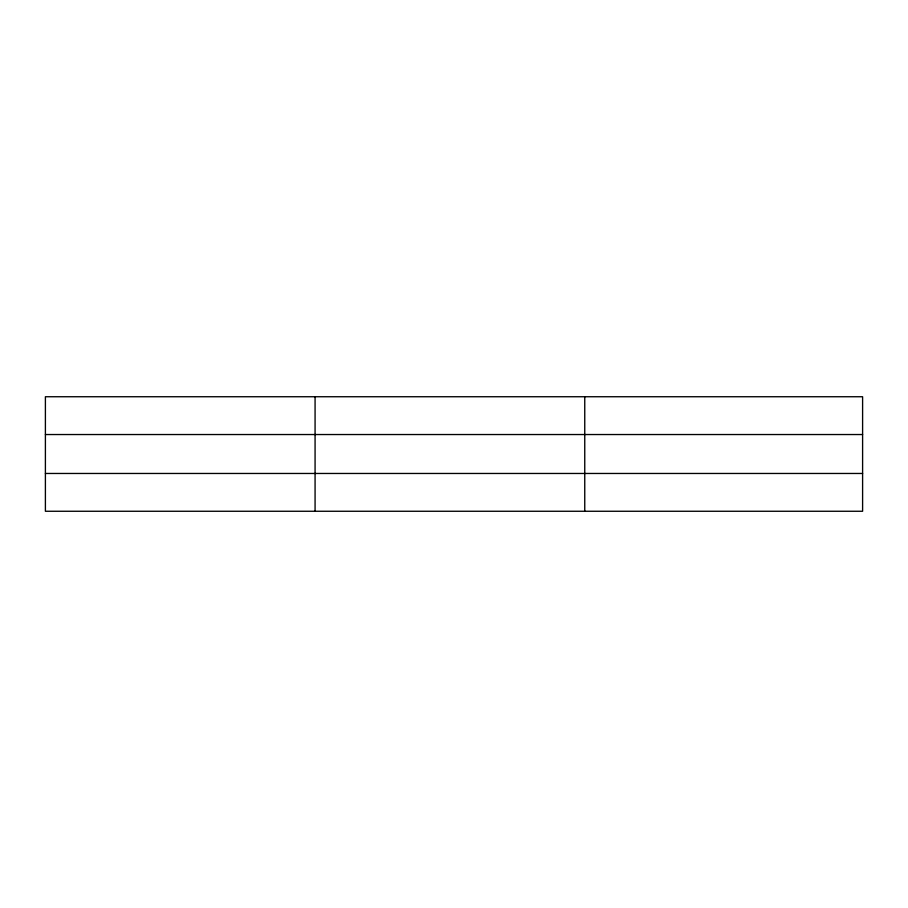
<?xml version="1.0" encoding="UTF-8"?>
<svg xmlns="http://www.w3.org/2000/svg" width="908" height="908" viewBox="0 0 908 908"><rect width="100%" height="100%" fill="white"/><g stroke="black" fill="none" stroke-linecap="round" stroke-linejoin="round"><path stroke-width="1.36" d="M315.076 511.261L315.076 396.739M584.752 511.261L584.752 396.739M862.6 473.465L862.6 511.261L45.4 511.261L45.4 396.739L862.6 396.739L862.6 473.465L45.4 473.465M45.4 434.535L862.6 434.535"/></g></svg>
